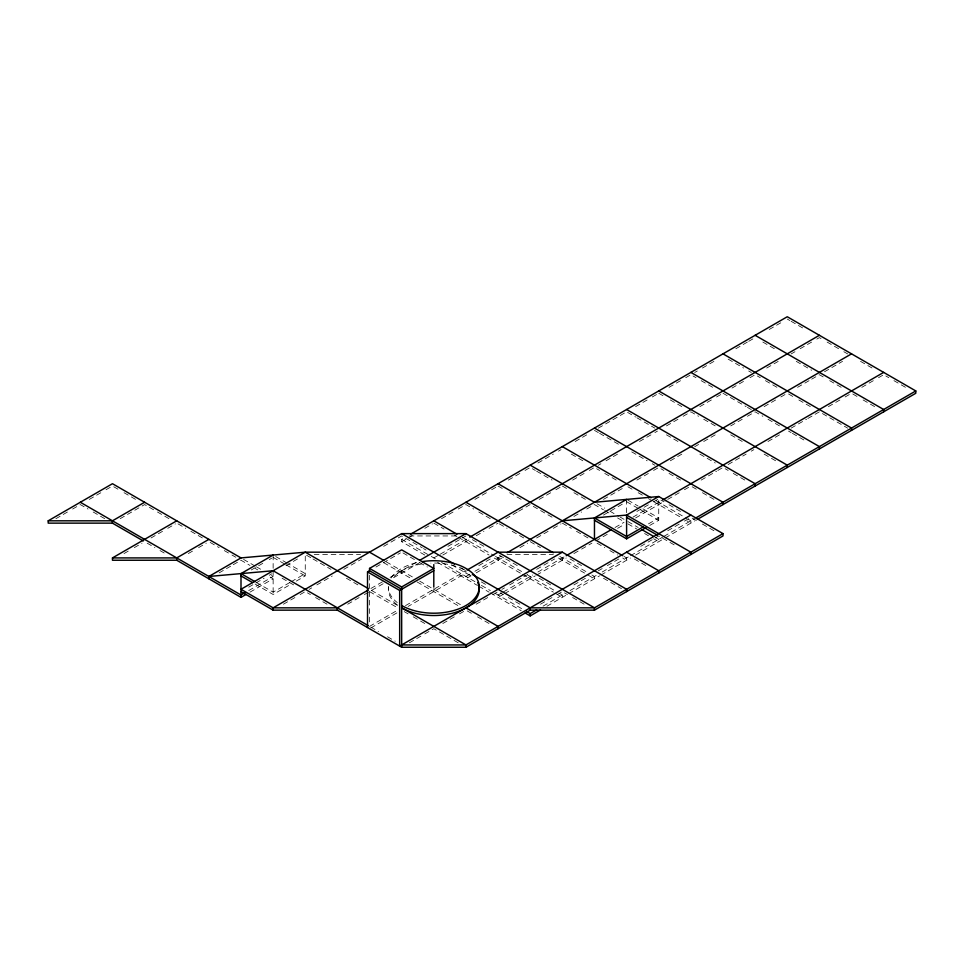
<?xml version="1.0" encoding="UTF-8"?>
<svg xmlns="http://www.w3.org/2000/svg" width="964" height="964" viewBox="0 0 964 964"><rect width="100%" height="100%" fill="white"/><g stroke="black" fill="none" stroke-linecap="round" stroke-linejoin="round"><path stroke-width="0.72" stroke-dasharray="4.82 3.62" d="M55.912 518.68L67.48 512.005M72.625 509.04L80.337 504.582L88.049 509.04M89.327 499.388L100.895 492.712M106.04 489.736L111.185 486.772M120.175 518.68L144.6 504.582L156.168 511.257M124.031 553.565L129.176 550.589M134.321 547.624L142.033 543.166M151.023 537.972L162.591 531.297M167.736 528.332L175.448 523.874M188.305 553.565L193.439 550.589M198.584 547.624L206.296 543.166M219.153 572.857L231.999 565.434M233.288 564.687L241 560.241L250.001 565.434M251.279 569.977L264.136 562.566M269.281 559.59L271.848 558.108M248.712 587.148L264.136 578.243M269.281 575.279L271.848 573.797M285.983 565.627L297.551 558.951M248.712 590.571L273.137 576.472L270.559 574.99M250.001 592.149L273.137 578.786L267.992 575.821M289.839 582.509L273.137 592.149L256.424 582.509M291.128 581.762L305.263 573.604L288.561 563.952M255.135 584.088L273.137 594.475L291.128 584.088M296.273 581.111L305.263 575.918L305.263 552.179M283.416 604.211L294.984 597.535M300.129 594.571L305.263 591.607L310.408 594.571M309.119 589.378L311.697 587.895M316.831 584.919L332.255 576.014M343.823 569.338L361.825 558.951M383.672 546.335L401.663 535.948L422.232 547.817M424.799 555.047L401.663 541.684L401.663 539.37L405.519 537.141M401.663 541.684L406.808 538.719M408.097 537.972L413.231 535.008M424.799 528.332L432.511 523.874M441.512 518.68L453.08 512.005M458.225 509.04L465.937 504.582L473.649 509.04M474.927 499.388L486.495 492.712M491.64 489.736L496.785 486.772M508.353 480.096L519.921 473.42M525.055 470.444L530.2 467.48L535.345 470.444M537.912 463.021L553.336 454.116M558.481 451.152L561.048 449.67M575.183 441.5L586.751 434.824M598.319 428.149L626.6 411.821L635.601 417.014M635.601 406.627L647.169 399.952M652.303 396.975L657.448 394.011M669.016 387.335L680.584 380.659M685.729 377.683L690.863 374.719L696.008 377.683M694.719 372.49L697.297 371.007M702.431 368.043L713.999 361.355M735.857 348.739L747.425 342.063M748.703 341.328L753.848 338.352M769.272 329.447L780.84 322.771M375.96 567.025L400.385 552.914M382.383 581.858L369.537 589.281L397.807 605.609M390.095 577.412L417.087 561.831M347.679 604.211L359.247 597.535M364.392 594.571L383.672 583.437M419.665 562.663L392.673 578.243A45.441 26.233 0 0 1 422.039 563.94M447.935 546.335L465.937 535.948M433.8 557.915L438.945 554.951M440.223 554.204L468.504 537.888M442.801 555.047L471.071 538.719M476.216 535.755L483.928 531.297M489.073 528.332L498.063 523.139M505.775 518.68L517.343 512.005M518.632 511.257L530.2 504.582L554.625 518.68M539.201 499.388L550.769 492.712M555.903 489.736L561.048 486.772M572.616 480.096L584.184 473.42M589.329 470.444L594.463 467.48L599.608 470.444M598.319 465.251L600.897 463.768M606.031 460.804L617.599 454.116M639.457 441.5L653.592 433.342M654.881 432.595L657.448 431.113M666.449 425.919L678.017 419.244M683.151 416.279L690.863 411.821L698.575 416.279M699.864 406.627L711.432 399.952M716.577 396.975L721.711 394.011M732.001 388.07L744.847 380.659M749.992 377.683L755.137 374.719L760.271 377.683M766.705 368.043L778.273 361.355M791.119 353.945L794.975 351.715M800.12 348.739L811.688 342.063M816.833 339.099L819.4 337.617L821.967 339.099M369.537 626.383L397.807 610.055M405.519 605.609L465.937 570.736L465.937 573.05L408.097 606.44M370.815 627.962L397.807 612.381M478.783 565.627L490.351 558.951M469.793 574.243L465.937 576.472L465.937 578.786L471.071 575.821M474.927 571.278L501.919 555.698M476.216 572.857L501.919 558.011M519.921 547.624L527.633 543.166M536.623 537.972L548.191 531.297M553.336 528.332L561.048 523.874M573.905 516.451L581.617 512.005M586.751 509.04L594.463 504.582L603.464 509.775M603.464 499.388L625.311 486.772M636.879 480.096L648.447 473.42M653.592 470.444L658.737 467.48L663.871 470.444M670.305 460.804L681.873 454.116M694.719 446.706L698.575 444.476M703.72 441.5L715.288 434.824M730.712 425.919L742.28 419.244M747.425 416.279L755.137 411.821L762.849 416.279M764.127 406.627L775.695 399.952M780.84 396.975L787.263 393.264M797.553 387.335L810.399 379.912M811.688 379.165L819.4 374.719L824.545 377.683M824.545 371.755L842.536 361.355M603.464 515.065L625.311 502.449M409.375 642.807L423.521 634.637M424.799 633.902L433.8 628.709L458.225 642.807M442.801 623.515L454.369 616.827M459.503 613.863L464.648 610.899M476.216 604.211L487.784 597.535M492.929 594.571L498.063 591.607L503.208 594.571M501.919 589.378L504.497 587.895M509.631 584.919L522.488 577.496M523.777 576.761L527.633 574.532M536.623 569.338L554.625 558.951M636.879 511.462L648.447 504.774M653.592 501.81L658.737 498.846L663.871 501.81M501.919 592.8L498.063 595.017L498.063 597.343L503.208 594.378M503.208 592.053L532.767 574.99M537.912 572.014L564.904 556.433M615.032 527.489L624.033 522.295M633.023 517.102L661.304 500.774M504.497 593.631L535.345 575.821M536.623 575.074L566.193 558.011M573.905 553.565L580.328 549.854M581.617 549.106L591.896 543.166M595.752 540.949L608.609 533.526M617.599 528.332L624.033 524.621M635.601 517.945L666.449 500.135M667.727 499.388L679.295 492.712M684.44 489.736L689.585 486.772M701.153 480.096L716.577 471.191M717.855 470.444L723 467.48L728.145 470.444M728.145 464.515L746.136 454.116M751.281 451.152L753.848 449.67M767.983 441.5L779.551 434.824M791.119 428.149L806.543 419.244M807.832 418.497L819.4 411.821L847.681 428.149M828.401 406.627L839.969 399.952M845.103 396.975L850.248 394.011M861.816 387.335L873.384 380.659M878.529 377.683L883.663 374.719L888.808 377.683M648.447 523.886L658.737 517.945L639.457 506.811M649.736 525.452L658.737 520.259L658.737 499.376M540.479 604.211L552.047 597.535M557.192 594.571L562.337 591.607L567.471 594.571M573.905 584.919L585.473 578.243M598.319 570.821L602.175 568.591M607.32 565.627L618.888 558.951M640.735 546.335L658.737 535.948L676.728 546.335M667.727 530.754L679.295 524.067M684.44 521.102L689.585 518.138M543.057 606.151L564.904 593.535M570.049 590.571L597.041 574.99M602.175 572.014L629.167 556.433M630.456 555.698L662.593 537.141M663.871 536.394L694.719 518.584M546.913 606.248L567.471 594.378M568.76 593.631L599.608 575.821M600.897 575.074L630.456 558.011M635.601 555.047L663.871 538.719M665.16 537.972L694.719 520.909M409.134 535.948L458.466 535.948M314.24 554.493L360.56 554.493M507.04 554.493L553.36 554.493M787.263 319.06L789.841 320.542M791.119 321.289L805.265 329.447M827.112 342.063L838.68 348.739M843.825 351.715L847.681 353.945M860.527 361.355L872.095 368.043M893.953 380.659L905.521 387.335M762.849 342.063L774.417 348.739M796.264 361.355L811.688 370.26M829.679 380.659L841.247 387.335M852.815 394.011L857.96 396.975M863.105 399.952L874.673 406.627M728.145 359.138L743.569 368.043M748.703 371.007L751.281 372.49M765.416 380.659L776.984 387.335M788.552 394.011L793.697 396.975M798.831 399.952L810.399 406.627M701.153 380.659L712.721 387.335M723 393.264L746.136 406.627M747.425 407.374L751.281 409.592M767.983 419.244L779.551 425.919M788.552 431.113L791.119 432.595M792.408 433.342L806.543 441.5M658.737 393.264L665.16 396.975M670.305 399.952L681.873 406.627M703.72 419.244L715.288 425.919M730.712 434.824L742.28 441.5M764.127 454.116L775.695 460.804M636.879 417.761L654.881 428.149M666.449 434.824L678.017 441.5M699.864 454.116L715.288 463.021M733.279 473.42L744.847 480.096M594.463 430.378L598.319 432.595M599.608 433.342L620.177 445.211M631.745 451.899L647.169 460.804M652.303 463.768L654.881 465.251M669.016 473.42L680.584 480.096M692.152 486.772L697.297 489.736M702.431 492.712L713.999 499.388M669.016 504.774L680.584 511.462M692.152 518.138L697.297 521.102M702.431 524.067L713.999 530.754M656.159 500.774L687.007 518.584M688.296 519.331L690.863 520.813L690.863 523.139L687.007 520.909M571.327 454.116L582.895 460.804M604.753 473.42L617.599 480.831M627.889 486.772L633.023 489.736M638.168 492.712L643.313 495.677M648.447 498.641L652.303 500.87M653.592 501.617L681.873 517.945M627.889 500.135L638.168 506.076M626.6 501.714L639.457 509.137M640.735 509.872L658.737 520.259M597.041 503.75L604.753 508.197M609.887 511.173L618.888 516.367M620.177 517.102L624.033 519.331M627.889 521.56L638.168 527.489M654.881 537.141L658.737 539.37L658.737 541.684L653.592 538.719M536.623 471.191L552.047 480.096M562.337 486.025L568.76 489.736M573.905 492.712L585.473 499.388M604.753 510.522L611.176 514.234M617.599 517.945L624.033 521.644M627.889 523.874L636.879 529.067M644.591 533.526L648.447 535.755M634.312 558.951L645.88 565.627M624.033 556.433L626.6 557.915L626.6 560.241L622.744 558.011M498.063 486.025L504.497 489.736M509.631 492.712L521.199 499.388M562.337 523.139L571.327 528.332M576.472 531.297L588.04 537.972M597.041 543.166L604.753 547.624M609.887 550.589L617.599 555.047M570.049 558.951L581.617 565.627M603.464 578.243L621.455 588.63M559.759 556.433L586.751 572.014M591.896 574.99L594.463 576.472L594.463 578.786L586.751 574.339M478.783 512.005L490.351 518.68M499.352 523.874L507.064 528.332M512.209 531.297L523.777 537.972M530.2 541.684L540.479 547.624M558.481 558.011L585.473 573.592M472.36 539.659L483.928 546.335M499.352 555.24L504.497 558.204M505.775 558.951L517.343 565.627M539.201 578.243L550.769 584.919M572.616 597.535L584.184 604.211M462.081 537.141L494.207 555.698M495.496 556.433L522.488 572.014M527.633 574.99L554.625 590.571M559.759 593.535L562.337 595.017L562.337 597.343L554.625 592.884M433.8 523.139L444.079 529.067M454.369 535.008L456.936 536.49M458.225 537.237L489.073 555.047M494.207 558.011L521.199 573.592M522.488 574.339L553.336 592.149M460.792 567.76L465.937 570.736A45.441 26.233 0 0 0 430.836 563.096M423.521 548.564L426.088 550.046M451.791 564.892L471.071 576.014M481.361 581.955L486.495 584.919M508.353 597.535L521.199 604.958M401.663 539.37L429.944 555.698M431.233 556.433L436.367 559.397M441.512 562.374L476.216 582.413M481.361 585.377L490.351 590.571M495.496 593.535L523.777 609.863M437.656 562.47L477.505 585.473M478.783 586.208L489.073 592.149M490.351 592.884L521.199 610.694M402.952 552.914L414.52 559.602M419.665 562.566L427.377 567.025M386.239 561.831L413.231 577.412M419.665 581.123L462.081 605.609M383.672 562.663L410.664 578.243M417.087 581.955L459.503 606.44M467.215 610.899L472.36 613.863M477.505 616.827L489.073 623.515M306.552 555.24L311.697 558.204M312.975 558.951L330.977 569.338M346.401 578.243L357.969 584.919M369.537 591.607L397.807 607.923M404.241 611.634L408.097 613.863M413.231 616.827L424.799 623.515M275.704 556.529L287.272 563.217M273.137 557.373L284.705 564.048M285.983 564.784L305.263 575.918M370.815 627.13L378.527 631.577M387.528 636.77L395.24 641.229M282.127 578.243L293.695 584.919M315.553 597.535L328.399 604.958M243.567 559.397L255.135 566.085M256.424 566.82L261.569 569.796M113.752 486.772L118.897 489.736M124.031 492.712L135.599 499.388M157.457 512.005L169.025 518.68M178.015 523.874L185.727 528.332M190.872 531.297L202.44 537.972M210.152 542.431L219.153 547.624M224.287 550.589L230.721 554.3M231.999 555.047L235.855 557.264M255.135 568.399L257.713 569.881M93.183 512.005L104.751 518.68M147.167 543.166L154.879 547.624M160.024 550.589L165.169 553.565M626.6 499.388L626.6 513.679M562.337 557.915L562.337 560.241M530.2 576.472L530.2 578.786M498.063 557.915L498.063 560.241M465.937 539.37L465.937 541.684M433.8 588.606L433.8 591.607M401.663 570.736L401.663 573.05M388.359 589.281L388.359 586.968A45.441 26.233 0 0 0 397.228 602.536M369.537 575.243L369.537 590.281M369.537 591.788L369.537 623.383M273.137 555.047L273.137 569.326M273.137 570.736L273.137 594.475M397.228 604.862A45.441 26.233 0 0 1 388.6 586.546M391.095 577.99A45.441 26.233 0 0 1 417.798 562.41"/><path stroke-width="1.45" d="M143.311 540.949L112.463 523.139L48.2 523.139L48.2 520.813L112.463 483.711L241 557.915L305.263 552.179L369.537 552.179L383.672 560.337M48.2 520.813L112.463 520.813L144.6 502.268M246.145 594.378L241 597.343L176.737 560.241L112.463 560.241L112.463 557.915L176.737 520.813M112.463 557.915L176.737 557.915L208.863 539.37M208.863 578.786L208.863 576.472L241 557.915M241 597.343L241 573.604L273.137 555.047M244.856 592.8L241 595.017L80.337 502.268M241 591.607L273.137 610.152L337.4 610.152L401.663 647.254L465.937 647.254L530.2 610.152L594.463 610.152L723 535.948L723 533.622L594.463 607.838L465.937 533.622L401.663 533.622L273.137 607.838L241 589.281L305.263 552.179L368.248 588.546M410.664 534.177L787.263 316.746L915.8 390.95L915.8 393.264L697.297 519.427M369.537 568.411L401.663 549.854L433.8 568.411L401.663 586.968L369.537 568.411L369.537 570.724L401.663 589.281M367.525 627.54L367.525 571.893L369.537 570.724M273.137 610.152L273.137 607.838L337.4 607.838L368.248 590.028M419.665 560.337L465.937 533.622M469.793 537.141L819.4 335.291M367.525 571.893L399.662 590.438L433.8 570.724M467.215 569.989L498.063 552.179L562.337 552.179L626.6 589.281L626.6 591.607M507.064 552.721L851.537 353.848M594.463 539.37L594.463 517.945L626.6 499.388M562.337 552.179L399.662 646.097L399.662 590.438M723 533.622L658.737 496.52L626.6 515.077L562.337 520.813M566.193 555.698L611.176 529.718M662.593 500.039L883.663 372.393M643.313 526.85L626.6 536.502L594.463 517.945M594.463 520.259L626.6 538.816L645.88 527.682M690.863 515.077L465.937 644.94L401.663 644.94M526.344 611.345L530.2 613.574L536.623 609.863M696.008 517.849L915.8 390.95M525.055 612.923L530.2 615.9L540.479 609.959M658.737 496.52L594.463 502.268L530.2 465.154M208.863 576.472L273.137 570.736L368.248 625.648M472.36 574.436L530.2 607.838L594.463 607.838L594.463 610.152M755.137 335.291L883.663 409.507L883.663 411.821M723 353.848L851.537 428.052L851.537 430.378M690.863 372.393L819.4 446.609L819.4 448.923M658.737 390.95L787.263 465.154L787.263 467.48M626.6 409.507L755.137 483.711L755.137 486.025M594.463 428.052L723 502.268L723 504.582M562.337 446.609L651.025 497.81M626.6 517.391L657.448 535.201M642.024 529.718L653.592 536.394M626.6 552.179L658.737 570.736L658.737 573.05M498.063 483.711L622.744 555.698M465.937 502.268L553.336 552.721M433.8 520.813L456.936 534.177M401.663 533.622L454.369 564.048M465.937 607.838L498.063 626.383L498.063 628.709M241 573.604L255.135 581.762M241 575.918L252.568 582.593M690.863 554.493L690.863 552.179L626.6 515.077L626.6 538.816M530.2 607.838L530.2 610.152M530.2 613.574L530.2 615.9M465.937 647.254L465.937 644.94L401.663 607.838A45.441 26.233 0 0 0 456.526 612.007A45.441 26.233 0 0 0 477.698 582.497M433.8 564.603L433.8 587.1M401.663 586.968L401.663 647.254M337.4 607.838L337.4 610.152M176.737 557.915L176.737 560.241M112.463 520.813L112.463 523.139M422.039 561.626A45.441 26.233 0 0 1 477.698 593.752A45.441 26.233 0 0 1 401.663 605.513"/></g></svg>
